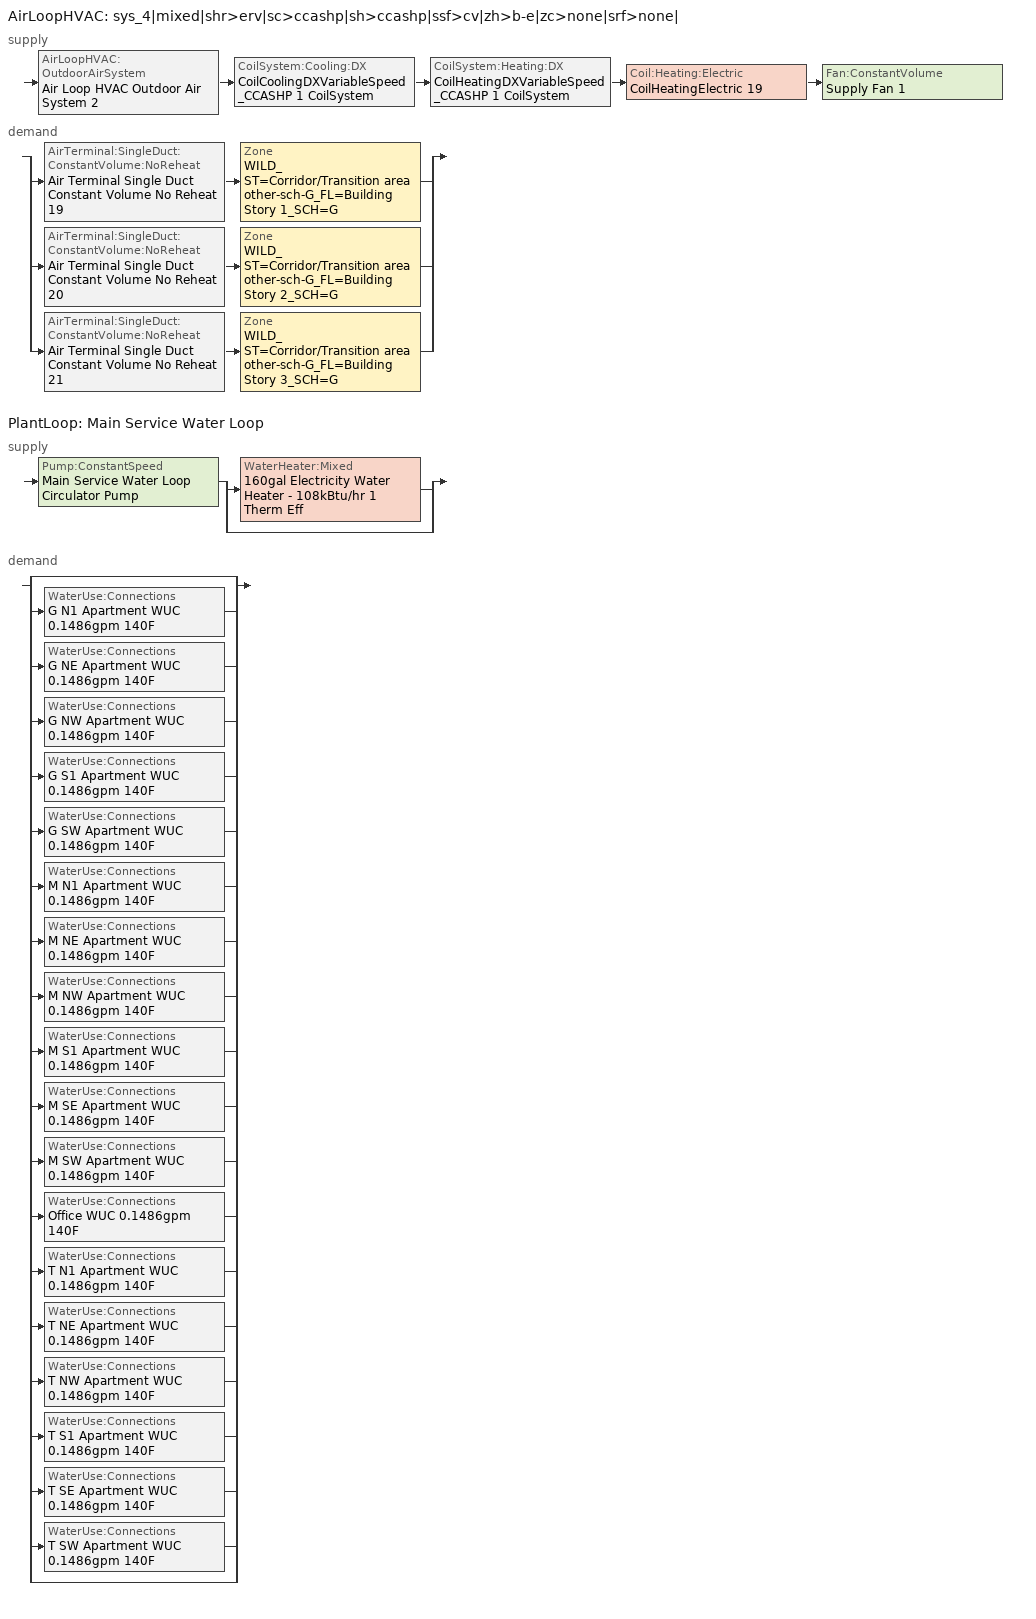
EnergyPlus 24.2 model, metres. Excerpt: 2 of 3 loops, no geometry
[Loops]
AirLoopHVAC 'sys_4|mixed|shr>erv|sc>ccashp|sh>ccashp|ssf>cv|zh>b-e|zc>none|srf>none|'
 supply: AirLoopHVAC:OutdoorAirSystem 'Air Loop HVAC Outdoor Air System 2' > CoilSystem:Cooling:DX 'CoilCoolingDXVariableSpeed_CCASHP 1 CoilSystem' > CoilSystem:Heating:DX 'CoilHeatingDXVariableSpeed_CCASHP 1 CoilSystem' > Coil:Heating:Electric 'CoilHeatingElectric 19' > Fan:ConstantVolume 'Supply Fan 1'
 demand: split
  | AirTerminal:SingleDuct:ConstantVolume:NoReheat 'Air Terminal Single Duct Constant Volume No Reheat 19' > Zone 'WILD_ST=Corridor/Transition area other-sch-G_FL=Building Story 1_SCH=G'
  | AirTerminal:SingleDuct:ConstantVolume:NoReheat 'Air Terminal Single Duct Constant Volume No Reheat 20' > Zone 'WILD_ST=Corridor/Transition area other-sch-G_FL=Building Story 2_SCH=G'
  | AirTerminal:SingleDuct:ConstantVolume:NoReheat 'Air Terminal Single Duct Constant Volume No Reheat 21' > Zone 'WILD_ST=Corridor/Transition area other-sch-G_FL=Building Story 3_SCH=G'
PlantLoop 'Main Service Water Loop'
 supply: Pump:ConstantSpeed 'Main Service Water Loop Circulator Pump' > split
  | WaterHeater:Mixed '160gal Electricity Water Heater - 108kBtu/hr 1 Therm Eff'
  | bypass
 demand: split
  | bypass
  | WaterUse:Connections 'G N1 Apartment WUC 0.1486gpm 140F'
  | WaterUse:Connections 'G NE Apartment WUC 0.1486gpm 140F'
  | WaterUse:Connections 'G NW Apartment WUC 0.1486gpm 140F'
  | WaterUse:Connections 'G S1 Apartment WUC 0.1486gpm 140F'
  | WaterUse:Connections 'G SW Apartment WUC 0.1486gpm 140F'
  | WaterUse:Connections 'M N1 Apartment WUC 0.1486gpm 140F'
  | WaterUse:Connections 'M NE Apartment WUC 0.1486gpm 140F'
  | WaterUse:Connections 'M NW Apartment WUC 0.1486gpm 140F'
  | WaterUse:Connections 'M S1 Apartment WUC 0.1486gpm 140F'
  | WaterUse:Connections 'M SE Apartment WUC 0.1486gpm 140F'
  | WaterUse:Connections 'M SW Apartment WUC 0.1486gpm 140F'
  | WaterUse:Connections 'Office WUC 0.1486gpm 140F'
  | WaterUse:Connections 'T N1 Apartment WUC 0.1486gpm 140F'
  | WaterUse:Connections 'T NE Apartment WUC 0.1486gpm 140F'
  | WaterUse:Connections 'T NW Apartment WUC 0.1486gpm 140F'
  | WaterUse:Connections 'T S1 Apartment WUC 0.1486gpm 140F'
  | WaterUse:Connections 'T SE Apartment WUC 0.1486gpm 140F'
  | WaterUse:Connections 'T SW Apartment WUC 0.1486gpm 140F'
  | bypass
[ZoneControl:Thermostat] Temperature Difference Between Cutout And Setpoint {deltaC}=0
Name | Zone or ZoneList | Control Type Schedule | Control 1
WILD_ST=Corridor/Transition area other-sch-G_FL=Building Story 1_SCH=G Thermostat | WILD_ST=Corridor/Transition area other-sch-G_FL=Building Story 1_SCH=G | WILD_ST=Corridor/Transition area other-sch-G_FL=Building Story 1_SCH=G Thermostat Schedule | Space Function Corridor/Transition area other-sch-G Thermostat 7
WILD_ST=Corridor/Transition area other-sch-G_FL=Building Story 2_SCH=G Thermostat | WILD_ST=Corridor/Transition area other-sch-G_FL=Building Story 2_SCH=G | WILD_ST=Corridor/Transition area other-sch-G_FL=Building Story 2_SCH=G Thermostat Schedule | Space Function Corridor/Transition area other-sch-G Thermostat 9
WILD_ST=Corridor/Transition area other-sch-G_FL=Building Story 3_SCH=G Thermostat | WILD_ST=Corridor/Transition area other-sch-G_FL=Building Story 3_SCH=G | WILD_ST=Corridor/Transition area other-sch-G_FL=Building Story 3_SCH=G Thermostat Schedule | Space Function Corridor/Transition area other-sch-G Thermostat 8
[ThermostatSetpoint:DualSetpoint] Heating Setpoint Temperature Schedule=NECB-G-Thermostat Setpoint-Heating; Cooling Setpoint Temperature Schedule=NECB-G-Thermostat Setpoint-Cooling
Space Function Corridor/Transition area other-sch-G Thermostat 7; Space Function Corridor/Transition area other-sch-G Thermostat 9; Space Function Corridor/Transition area other-sch-G Thermostat 8
[AirTerminal:SingleDuct:ConstantVolume:NoReheat] Availability Schedule=Always On Discrete; Maximum Air Flow Rate {m3/s}=AutoSize
Air Terminal Single Duct Constant Volume No Reheat 19; Air Terminal Single Duct Constant Volume No Reheat 20; Air Terminal Single Duct Constant Volume No Reheat 21
[Coil:Heating:Electric]
CoilHeatingElectric 19: Availability Schedule=Always On Discrete; Efficiency=1; Nominal Capacity {W}=Autosize
[ZoneHVAC:Baseboard:Convective:Electric] Availability Schedule=Always On Discrete; Heating Design Capacity {W}=Autosize; Efficiency=1
ZoneHVACBaseboardConvectiveElectric 18; ZoneHVACBaseboardConvectiveElectric 19; ZoneHVACBaseboardConvectiveElectric 20
[Zone equipment]
WILD_ST=Corridor/Transition area other-sch-G_FL=Building Story 1_SCH=G: Air Terminal Single Duct Constant Volume No Reheat 19, ZoneHVACBaseboardConvectiveElectric 18
WILD_ST=Corridor/Transition area other-sch-G_FL=Building Story 2_SCH=G: Air Terminal Single Duct Constant Volume No Reheat 20, ZoneHVACBaseboardConvectiveElectric 19
WILD_ST=Corridor/Transition area other-sch-G_FL=Building Story 3_SCH=G: Air Terminal Single Duct Constant Volume No Reheat 21, ZoneHVACBaseboardConvectiveElectric 20
[Sizing:Zone] Zone Cooling Design Supply Air Temperature Input Method=TemperatureDifference; Zone Cooling Design Supply Air Temperature {C}=13; Zone Cooling Design Supply Air Temperature Difference {deltaC}=11; Zone Heating Design Supply Air Temperature Input Method=TemperatureDifference; Zone Heating Design Supply Air Temperature {C}=43; Zone Heating Design Supply Air Temperature Difference {deltaC}=21; Zone Cooling Design Supply Air Humidity Ratio {kgWater/kgDryAir}=0.0085; Zone Heating Design Supply Air Humidity Ratio {kgWater/kgDryAir}=0.008; Zone Heating Sizing Factor=1.3; Zone Cooling Sizing Factor=1.1; Cooling Design Air Flow Method=DesignDay; Cooling Design Air Flow Rate {m3/s}=0; Cooling Minimum Air Flow per Zone Floor Area {m3/s-m2}=0.000762; Cooling Minimum Air Flow {m3/s}=0; Cooling Minimum Air Flow Fraction=0; Heating Design Air Flow Method=DesignDay; Heating Design Air Flow Rate {m3/s}=0; Heating Maximum Air Flow per Zone Floor Area {m3/s-m2}=0.002032; Heating Maximum Air Flow {m3/s}=0.141576; Heating Maximum Air Flow Fraction=0.3; Account for Dedicated Outdoor Air System=No; Zone Load Sizing Method=Sensible Load Only No Latent Load; Zone Latent Cooling Design Supply Air Humidity Ratio Input Method=HumidityRatioDifference; Zone Cooling Design Supply Air Humidity Ratio Difference {kgWater/kgDryAir}=0.005; Zone Latent Heating Design Supply Air Humidity Ratio Input Method=HumidityRatioDifference; Zone Humidification Design Supply Air Humidity Ratio Difference {kgWater/kgDryAir}=0.005; Type of Space Sum to Use=Coincident
Name | Design Specification Outdoor Air Object
WILD_ST=Corridor/Transition area other-sch-G_FL=Building Story 1_SCH=G | WILD_ST=Corridor/Transition area other-sch-G_FL=Building Story 1_SCH=G DSOA Space List
WILD_ST=Corridor/Transition area other-sch-G_FL=Building Story 2_SCH=G | WILD_ST=Corridor/Transition area other-sch-G_FL=Building Story 2_SCH=G DSOA Space List
WILD_ST=Corridor/Transition area other-sch-G_FL=Building Story 3_SCH=G | WILD_ST=Corridor/Transition area other-sch-G_FL=Building Story 3_SCH=G DSOA Space List
[Controller:MechanicalVentilation]
Controller Mechanical Ventilation 2: Availability Schedule=sys_4|mixed|shr>none|sc>ccashp|sh>ccashp|ssf>cv|zh>b-e|zc>none|srf>none| Occ Sch; Demand Controlled Ventilation=No; System Outdoor Air Method=ZoneSum; Zone or ZoneList Name 1=WILD_ST=Corridor/Transition area other-sch-G_FL=Building Story 1_SCH=G; Design Specification Outdoor Air Object Name 1=Space Function Corridor/Transition area other-sch-G Ventilation; Zone or ZoneList Name 2=WILD_ST=Corridor/Transition area other-sch-G_FL=Building Story 2_SCH=G; Design Specification Outdoor Air Object Name 2=Space Function Corridor/Transition area other-sch-G Ventilation; Zone or ZoneList Name 3=WILD_ST=Corridor/Transition area other-sch-G_FL=Building Story 3_SCH=G; Design Specification Outdoor Air Object Name 3=Space Function Corridor/Transition area other-sch-G Ventilation
[DesignSpecification:OutdoorAir]
Space Function Corridor/Transition area other-sch-G Ventilation: Outdoor Air Method=Sum; Outdoor Air Flow per Person {m3/s-person}=0; Outdoor Air Flow per Zone Floor Area {m3/s-m2}=0.0003048; Outdoor Air Flow per Zone {m3/s}=0; Outdoor Air Flow Air Changes per Hour {1/hr}=0
[DesignSpecification:OutdoorAir:SpaceList] Space Design Specification Outdoor Air Object Name 1=Space Function Corridor/Transition area other-sch-G Ventilation
Name | Space Name 1
WILD_ST=Corridor/Transition area other-sch-G_FL=Building Story 1_SCH=G DSOA Space List | G Corridor
WILD_ST=Corridor/Transition area other-sch-G_FL=Building Story 2_SCH=G DSOA Space List | M Corridor
WILD_ST=Corridor/Transition area other-sch-G_FL=Building Story 3_SCH=G DSOA Space List | T Corridor
[AirLoopHVAC]
sys_4|mixed|shr>erv|sc>ccashp|sh>ccashp|ssf>cv|zh>b-e|zc>none|srf>none|: Design Supply Air Flow Rate {m3/s}=AutoSize; Design Return Air Flow Fraction of Supply Air Flow=1
[Sizing:System]
sys_4|mixed|shr>erv|sc>ccashp|sh>ccashp|ssf>cv|zh>b-e|zc>none|srf>none|: Type of Load to Size On=Sensible; Design Outdoor Air Flow Rate {m3/s}=Autosize; Central Heating Maximum System Air Flow Ratio=1; Preheat Design Temperature {C}=7; Preheat Design Humidity Ratio {kgWater/kgDryAir}=0.008; Precool Design Temperature {C}=13; Precool Design Humidity Ratio {kgWater/kgDryAir}=0.008; Central Cooling Design Supply Air Temperature {C}=13; Central Heating Design Supply Air Temperature {C}=43; Type of Zone Sum to Use=NonCoincident; 100% Outdoor Air in Cooling=No; 100% Outdoor Air in Heating=No; Central Cooling Design Supply Air Humidity Ratio {kgWater/kgDryAir}=0.0085; Central Heating Design Supply Air Humidity Ratio {kgWater/kgDryAir}=0.008; Cooling Supply Air Flow Rate Method=DesignDay; Cooling Supply Air Flow Rate {m3/s}=0; Cooling Supply Air Flow Rate Per Floor Area {m3/s-m2}=0.00996765; Cooling Fraction of Autosized Cooling Supply Air Flow Rate=1; Cooling Supply Air Flow Rate Per Unit Cooling Capacity {m3/s-W}=3.94755e-05; Heating Supply Air Flow Rate Method=DesignDay; Heating Supply Air Flow Rate {m3/s}=0; Heating Supply Air Flow Rate Per Floor Area {m3/s-m2}=0.00996765; Heating Fraction of Autosized Heating Supply Air Flow Rate=1; Heating Fraction of Autosized Cooling Supply Air Flow Rate=1; Heating Supply Air Flow Rate Per Unit Heating Capacity {m3/s-W}=3.15882e-05; System Outdoor Air Method=ZoneSum; Zone Maximum Outdoor Air Fraction=1; Cooling Design Capacity Method=CoolingDesignCapacity; Cooling Design Capacity {W}=Autosize; Cooling Design Capacity Per Floor Area {W/m2}=234.7; Fraction of Autosized Cooling Design Capacity=1; Heating Design Capacity Method=HeatingDesignCapacity; Heating Design Capacity {W}=Autosize; Heating Design Capacity Per Floor Area {W/m2}=157; Fraction of Autosized Heating Design Capacity=1; Central Cooling Capacity Control Method=OnOff; Occupant Diversity=Autosize
[Controller:OutdoorAir]
Controller Outdoor Air 2: Minimum Outdoor Air Flow Rate {m3/s}=Autosize; Maximum Outdoor Air Flow Rate {m3/s}=Autosize; Economizer Control Type=NoEconomizer; Economizer Control Action Type=ModulateFlow; Economizer Maximum Limit Dry-Bulb Temperature {C}=28; Economizer Maximum Limit Enthalpy {J/kg}=64000; Economizer Minimum Limit Dry-Bulb Temperature {C}=-100; Lockout Type=NoLockout; Minimum Limit Type=FixedMinimum; Minimum Outdoor Air Schedule=sys_4|mixed|shr>none|sc>ccashp|sh>ccashp|ssf>cv|zh>b-e|zc>none|srf>none| Occ Sch; Mechanical Ventilation Controller=Controller Mechanical Ventilation 2; High Humidity Control=No; High Humidity Outdoor Air Flow Ratio=1; Control High Indoor Humidity Based on Outdoor Humidity Ratio=Yes; Heat Recovery Bypass Control Type=BypassWhenOAFlowGreaterThanMinimum; Economizer Operation Staging=InterlockedWithMechanicalCooling
[HeatExchanger:AirToAir:SensibleAndLatent]
sys_4|mixed|shr>none|sc>ccashp|sh>ccashp|ssf>cv|zh>b-e|zc>none|srf>none| ERV: Availability Schedule=Always On Discrete; Nominal Supply Air Flow Rate {m3/s}=Autosize; Sensible Effectiveness at 100% Heating Air Flow=0.5; Latent Effectiveness at 100% Heating Air Flow=0.5; Sensible Effectiveness at 100% Cooling Air Flow=0.5; Latent Effectiveness at 100% Cooling Air Flow=0.5; Nominal Electric Power {W}=88.2132; Supply Air Outlet Temperature Control=Yes; Heat Exchanger Type=Rotary; Frost Control Type=ExhaustOnly; Threshold Temperature {C}=-23.3; Initial Defrost Time Fraction=0.167; Rate of Defrost Time Fraction Increase {1/K}=1.44; Economizer Lockout=Yes; Sensible Effectiveness of Heating Air Flow Curve=sys_4|mixed|shr>none|sc>ccashp|sh>ccashp|ssf>cv|zh>b-e|zc>none|srf>none| ERV_SensHeatEff 1; Latent Effectiveness of Heating Air Flow Curve=sys_4|mixed|shr>none|sc>ccashp|sh>ccashp|ssf>cv|zh>b-e|zc>none|srf>none| ERV_LatHeatEff 1; Sensible Effectiveness of Cooling Air Flow Curve=sys_4|mixed|shr>none|sc>ccashp|sh>ccashp|ssf>cv|zh>b-e|zc>none|srf>none| ERV_SensCoolEff 1; Latent Effectiveness of Cooling Air Flow Curve=sys_4|mixed|shr>none|sc>ccashp|sh>ccashp|ssf>cv|zh>b-e|zc>none|srf>none| ERV_LatCoolEff 1
[SetpointManager:OutdoorAirPretreat]
Setpoint Manager Outdoor Air Pretreat 2: Control Variable=Temperature; Minimum Setpoint Temperature {C}=-99; Maximum Setpoint Temperature {C}=99; Minimum Setpoint Humidity Ratio {kgWater/kgDryAir}=1e-05; Maximum Setpoint Humidity Ratio {kgWater/kgDryAir}=1; Setpoint Node or NodeList=sys_4|mixed|shr>none|sc>ccashp|sh>ccashp|ssf>cv|zh>b-e|zc>none|srf>none| ERV Primary Outlet Air Node
[SetpointManager:MixedAir] Control Variable=Temperature
Name | Setpoint Node or NodeList
sys_4|mixed|shr>erv|sc>ccashp|sh>ccashp|ssf>cv|zh>b-e|zc>none|srf>none| Mixed Air Node OS Default SPM | sys_4|mixed|shr>erv|sc>ccashp|sh>ccashp|ssf>cv|zh>b-e|zc>none|srf>none| Mixed Air Node
CoilCoolingDXVariableSpeed_CCASHP 1 Outlet Air Node OS Default SPM | CoilCoolingDXVariableSpeed_CCASHP 1 Outlet Air Node
CoilHeatingDXVariableSpeed_CCASHP 1 Outlet Air Node OS Default SPM | CoilHeatingDXVariableSpeed_CCASHP 1 Outlet Air Node
CoilHeatingElectric 19 Outlet Air Node OS Default SPM | CoilHeatingElectric 19 Outlet Air Node
[CoilSystem:Cooling:DX]
CoilCoolingDXVariableSpeed_CCASHP 1 CoilSystem: Cooling Coil=CoilCoolingDXVariableSpeed_CCASHP 1
[Coil:Cooling:DX:VariableSpeed]
CoilCoolingDXVariableSpeed_CCASHP 1: Number of Speeds=1; Nominal Speed Level=1; Gross Rated Total Cooling Capacity At Selected Nominal Speed Level {W}=11054.5; Rated Air Flow Rate At Selected Nominal Speed Level {m3/s}=AutoSize; Nominal Time for Condensate to Begin Leaving the Coil {s}=0; Initial Moisture Evaporation Rate Divided by Steady-State AC Latent Capacity=0; Maximum Cycling Rate {cycles/hr}=2.5; Latent Capacity Time Constant {s}=60; Fan Delay Time {s}=60; Energy Part Load Fraction Curve=Mitsubishi Hyper Heating VRF Outdoor Unit CPLFFPLR curve; Condenser Type=AirCooled; Evaporative Condenser Pump Rated Power Consumption {W}=0; Crankcase Heater Capacity {W}=1e-06; Maximum Outdoor Dry-Bulb Temperature for Crankcase Heater Operation {C}=10; Minimum Outdoor Dry-Bulb Temperature for Compressor Operation {C}=-25; Basin Heater Capacity {W/K}=0; Basin Heater Setpoint Temperature {C}=2; Speed Reference Unit Gross Rated Total Cooling Capacity 1 {W}=8914.19; Speed Reference Unit Gross Rated Sensible Heat Ratio 1=0.79; Speed Reference Unit Gross Rated Cooling COP 1 {W/W}=3.93; Speed Reference Unit Rated Air Flow Rate 1 {m3/s}=0.944; Speed Rated Evaporator Fan Power Per Volume Flow Rate 2017 1 {W/(m3/s)}=773.3; Speed Rated Evaporator Fan Power Per Volume Flow Rate 2023 1 {W/(m3/s)}=934.4; Speed Total Cooling Capacity Function of Temperature Curve Name 1=Mitsubishi Hyper Heating VRF Outdoor Unit CCAPFT curve; Speed Total Cooling Capacity Function of Air Flow Fraction Curve Name 1=Mitsubishi Hyper Heating VRF Outdoor Unit CCAPFFF curve; Speed Energy Input Ratio Function of Temperature Curve Name 1=Mitsubishi Hyper Heating VRF Outdoor Unit CEIRFT curve; Speed Energy Input Ratio Function of Air Flow Fraction Curve Name 1=Mitsubishi Hyper Heating VRF Outdoor Unit CEIRFFF curve
[CoilSystem:Heating:DX]
CoilHeatingDXVariableSpeed_CCASHP 1 CoilSystem: Heating Coil=CoilHeatingDXVariableSpeed_CCASHP 1
[Coil:Heating:DX:VariableSpeed]
CoilHeatingDXVariableSpeed_CCASHP 1: Number of Speeds=1; Nominal Speed Level=1; Rated Heating Capacity At Selected Nominal Speed Level {W}=11054.5; Rated Air Flow Rate At Selected Nominal Speed Level {m3/s}=AutoSize; Energy Part Load Fraction Curve=Mitsubishi Hyper Heating VRF Outdoor Unit HPLFFPLR curve; Defrost Energy Input Ratio Function of Temperature Curve=Mitsubishi Hyper Heating VRF Outdoor Unit Defrost HEIRFT curve; Minimum Outdoor Dry-Bulb Temperature for Compressor Operation {C}=-25; Maximum Outdoor Dry-Bulb Temperature for Defrost Operation {C}=5; Crankcase Heater Capacity {W}=1e-06; Maximum Outdoor Dry-Bulb Temperature for Crankcase Heater Operation {C}=10; Defrost Strategy=ReverseCycle; Defrost Control=OnDemand; Defrost Time Period Fraction=0.166667; Resistive Defrost Heater Capacity {W}=AutoSize; Speed Reference Unit Gross Rated Heating Capacity 1 {W}=9124.85; Speed Reference Unit Gross Rated Heating COP 1 {W/W}=4.21695; Speed Reference Unit Rated Air Flow Rate 1 {m3/s}=0.653; Speed Rated Supply Air Fan Power Per Volume Flow Rate 2017 1 {W/(m3/s)}=773.3; Speed Rated Supply Air Fan Power Per Volume Flow Rate 2023 1 {W/(m3/s)}=934.4; Speed Heating Capacity Function of Temperature Curve Name 1=Mitsubishi Hyper Heating VRF Outdoor Unit HCAPFT curve; Speed Total  Heating Capacity Function of Air Flow Fraction Curve Name 1=Mitsubishi Hyper Heating VRF Outdoor Unit HCAPFFF curve; Speed Energy Input Ratio Function of Temperature Curve Name 1=Mitsubishi Hyper Heating VRF Outdoor Unit HEIRFT curve; Speed Energy Input Ratio Function of Air Flow Fraction Curve Name 1=Mitsubishi Hyper Heating VRF Outdoor Unit HEIRFFF curve
[Fan:ConstantVolume]
Supply Fan 1: Availability Schedule=sys_4|mixed|shr>none|sc>ccashp|sh>ccashp|ssf>cv|zh>b-e|zc>none|srf>none| Occ Sch; Fan Total Efficiency=0.39975; Pressure Rise {Pa}=640; Maximum Flow Rate {m3/s}=AutoSize; Motor Efficiency=0.615; Motor In Airstream Fraction=1
[SetpointManager:Scheduled]
Service hot water setpoint manager: Control Variable=Temperature; Schedule=Service Water Loop Temp - 140F; Setpoint Node or NodeList=Main Service Water Loop Supply Outlet Node
[SetpointManager:SingleZone:Reheat]
Setpoint Manager Single Zone Reheat 1: Control Variable=Temperature; Minimum Supply Air Temperature {C}=13; Maximum Supply Air Temperature {C}=43; Control Zone=WILD_ST=Corridor/Transition area other-sch-G_FL=Building Story 1_SCH=G; Setpoint Node or NodeList=sys_4|mixed|shr>erv|sc>ccashp|sh>ccashp|ssf>cv|zh>b-e|zc>none|srf>none| Supply Outlet Node
[PlantLoop]
Main Service Water Loop: Fluid Type=Water; Plant Equipment Operation Scheme=Main Service Water Loop Operation Schemes; Maximum Loop Temperature {C}=60; Minimum Loop Temperature {C}=51.6667; Maximum Loop Flow Rate {m3/s}=Autosize; Minimum Loop Flow Rate {m3/s}=0; Plant Loop Volume {m3}=Autocalculate; Load Distribution Scheme=Optimal; Plant Loop Demand Calculation Scheme=SingleSetpoint; Common Pipe Simulation=None
[Sizing:Plant]
Main Service Water Loop: Loop Type=Heating; Design Loop Exit Temperature {C}=60; Loop Design Temperature Difference {deltaC}=5; Sizing Option=NonCoincident; Zone Timesteps in Averaging Window=1; Coincident Sizing Factor Mode=None
[Pump:ConstantSpeed]
Main Service Water Loop Circulator Pump: Design Flow Rate {m3/s}=Autosize; Design Pump Head {Pa}=300034; Design Power Consumption {W}=Autosize; Motor Efficiency=0.855; Fraction of Motor Inefficiencies to Fluid Stream=0; Pump Control Type=Intermittent; Design Power Sizing Method=PowerPerFlowPerPressure; Design Electric Power per Unit Flow Rate {W/(m3/s)}=348701.1; Design Shaft Power per Unit Flow Rate per Unit Head {W-s/m3-Pa}=1.28205
[WaterHeater:Mixed]
160gal Electricity Water Heater - 108kBtu/hr 1 Therm Eff: Tank Volume {m3}=0.607451; Setpoint Temperature Schedule=Service Water Loop Temp - 140F; Deadband Temperature Difference {deltaC}=2; Maximum Temperature Limit {C}=60; Heater Control Type=Cycle; Heater Maximum Capacity {W}=31739.3; Heater Ignition Minimum Flow Rate {m3/s}=0; Heater Ignition Delay {s}=0; Heater Fuel Type=Electricity; Heater Thermal Efficiency=1; Off Cycle Parasitic Fuel Consumption Rate {W}=69.4854; Off Cycle Parasitic Fuel Type=Electricity; Off Cycle Parasitic Heat Fraction to Tank=0.8; On Cycle Parasitic Fuel Consumption Rate {W}=69.4854; On Cycle Parasitic Fuel Type=Electricity; On Cycle Parasitic Heat Fraction to Tank=0; Ambient Temperature Indicator=Schedule; Ambient Temperature Schedule=Water Heater Ambient Temp Schedule 71.6F; Off Cycle Loss Coefficient to Ambient Temperature {W/K}=0.0120406; Off Cycle Loss Fraction to Zone=1; On Cycle Loss Coefficient to Ambient Temperature {W/K}=0.0120406; On Cycle Loss Fraction to Zone=1; Use Side Effectiveness=1; Source Side Effectiveness=1; Use Side Design Flow Rate {m3/s}=Autosize; Source Side Design Flow Rate {m3/s}=Autosize; Indirect Water Heating Recovery Time {hr}=1.5; Source Side Flow Control Mode=IndirectHeatPrimarySetpoint
[WaterHeater:Sizing]
160gal Electricity Water Heater - 108kBtu/hr 1 Therm Eff: Design Mode=PeakDraw; Time Storage Can Meet Peak Draw {hr}=0.538503; Time for Tank Recovery {hr}=1; Nominal Tank Volume for Autosizing Plant Connections {m3}=1
[WaterUse:Connections] Drain Water Heat Exchanger Type=None; Drain Water Heat Exchanger Destination=Plant
Name | Water Use Equipment Name 1
G N1 Apartment WUC 0.1486gpm 140F | G N1 Apartment Service Water Use 0.1486gpm 140F
G NE Apartment WUC 0.1486gpm 140F | G NE Apartment Service Water Use 0.1486gpm 140F
G NW Apartment WUC 0.1486gpm 140F | G NW Apartment Service Water Use 0.1486gpm 140F
G S1 Apartment WUC 0.1486gpm 140F | G S1 Apartment Service Water Use 0.1486gpm 140F
G SW Apartment WUC 0.1486gpm 140F | G SW Apartment Service Water Use 0.1486gpm 140F
M N1 Apartment WUC 0.1486gpm 140F | M N1 Apartment Service Water Use 0.1486gpm 140F
M NE Apartment WUC 0.1486gpm 140F | M NE Apartment Service Water Use 0.1486gpm 140F
M NW Apartment WUC 0.1486gpm 140F | M NW Apartment Service Water Use 0.1486gpm 140F
M S1 Apartment WUC 0.1486gpm 140F | M S1 Apartment Service Water Use 0.1486gpm 140F
M SE Apartment WUC 0.1486gpm 140F | M SE Apartment Service Water Use 0.1486gpm 140F
M SW Apartment WUC 0.1486gpm 140F | M SW Apartment Service Water Use 0.1486gpm 140F
Office WUC 0.1486gpm 140F | Office Service Water Use 0.1486gpm 140F
T N1 Apartment WUC 0.1486gpm 140F | T N1 Apartment Service Water Use 0.1486gpm 140F
T NE Apartment WUC 0.1486gpm 140F | T NE Apartment Service Water Use 0.1486gpm 140F
T NW Apartment WUC 0.1486gpm 140F | T NW Apartment Service Water Use 0.1486gpm 140F
T S1 Apartment WUC 0.1486gpm 140F | T S1 Apartment Service Water Use 0.1486gpm 140F
T SE Apartment WUC 0.1486gpm 140F | T SE Apartment Service Water Use 0.1486gpm 140F
T SW Apartment WUC 0.1486gpm 140F | T SW Apartment Service Water Use 0.1486gpm 140F
[WaterUse:Equipment] Peak Flow Rate {m3/s}=9.37425e-06; Flow Rate Fraction Schedule=NECB-G-Service Water Heating; Target Temperature Schedule=Mixed Water At Faucet Temp - 140F; Sensible Fraction Schedule=Fraction Sensible - 0.2; Latent Fraction Schedule=Fraction Latent - 0.05
Name | Zone
G N1 Apartment Service Water Use 0.1486gpm 140F | DU_BT=Space Function_ST=Dwelling units general_FL=Building Story 1_SCHG 10
G NE Apartment Service Water Use 0.1486gpm 140F | DU_BT=Space Function_ST=Dwelling units general_FL=Building Story 1_SCHG
G NW Apartment Service Water Use 0.1486gpm 140F | DU_BT=Space Function_ST=Dwelling units general_FL=Building Story 1_SCHG 8
G S1 Apartment Service Water Use 0.1486gpm 140F | DU_BT=Space Function_ST=Dwelling units general_FL=Building Story 1_SCHG 11
G SW Apartment Service Water Use 0.1486gpm 140F | DU_BT=Space Function_ST=Dwelling units general_FL=Building Story 1_SCHG 9
M N1 Apartment Service Water Use 0.1486gpm 140F | DU_BT=Space Function_ST=Dwelling units general_FL=Building Story 2_SCHG
M NE Apartment Service Water Use 0.1486gpm 140F | DU_BT=Space Function_ST=Dwelling units general_FL=Building Story 2_SCHG 12
M NW Apartment Service Water Use 0.1486gpm 140F | DU_BT=Space Function_ST=Dwelling units general_FL=Building Story 2_SCHG 8
M S1 Apartment Service Water Use 0.1486gpm 140F | DU_BT=Space Function_ST=Dwelling units general_FL=Building Story 2_SCHG 11
M SE Apartment Service Water Use 0.1486gpm 140F | DU_BT=Space Function_ST=Dwelling units general_FL=Building Story 2_SCHG 9
M SW Apartment Service Water Use 0.1486gpm 140F | DU_BT=Space Function_ST=Dwelling units general_FL=Building Story 2_SCHG 10
Office Service Water Use 0.1486gpm 140F | DU_BT=Space Function_ST=Dwelling units general_FL=Building Story 1_SCHG 7
T N1 Apartment Service Water Use 0.1486gpm 140F | DU_BT=Space Function_ST=Dwelling units general_FL=Building Story 3_SCHG 11
T NE Apartment Service Water Use 0.1486gpm 140F | DU_BT=Space Function_ST=Dwelling units general_FL=Building Story 3_SCHG 9
T NW Apartment Service Water Use 0.1486gpm 140F | DU_BT=Space Function_ST=Dwelling units general_FL=Building Story 3_SCHG 12
T S1 Apartment Service Water Use 0.1486gpm 140F | DU_BT=Space Function_ST=Dwelling units general_FL=Building Story 3_SCHG
T SE Apartment Service Water Use 0.1486gpm 140F | DU_BT=Space Function_ST=Dwelling units general_FL=Building Story 3_SCHG 8
T SW Apartment Service Water Use 0.1486gpm 140F | DU_BT=Space Function_ST=Dwelling units general_FL=Building Story 3_SCHG 10
[PlantEquipmentOperationSchemes]
Main Service Water Loop Operation Schemes: Control Scheme Object Type 1=PlantEquipmentOperation:HeatingLoad; Control Scheme Name 1=Main Service Water Loop Heating Operation Scheme; Control Scheme Schedule Name 1=Always On Discrete
[PlantEquipmentOperation:HeatingLoad]
Main Service Water Loop Heating Operation Scheme: Load Range Lower Limit 1 {W}=0; Load Range Upper Limit 1 {W}=1000000000; Range Equipment List Name 1=Main Service Water Loop Heating Equipment List
[PlantEquipmentList]
Main Service Water Loop Heating Equipment List: WaterHeater:Mixed, 160gal Electricity Water Heater - 108kBtu/hr 1 Therm Eff
[Schedule:Day:Interval]
NECB-G-Thermostat Setpoint-Heating Sun|Hol Day; NECB-G-Thermostat Setpoint-Heating Default|Wkdy Day; NECB-G-Thermostat Setpoint-Heating Sat Day; NECB-G-Thermostat Setpoint-Heating Default: No, 01:00, 22, 07:00, 18, 08:00, 20, 24:00, 22
NECB-G-Thermostat Setpoint-Cooling Sun|Hol Day; NECB-G-Thermostat Setpoint-Cooling Default|Wkdy Day; NECB-G-Thermostat Setpoint-Cooling Sat Day; NECB-G-Thermostat Setpoint-Cooling Default: No, 24:00, 24
Schedule Day 12; sys_4|mixed|shr>none|sc>ccashp|sh>ccashp|ssf>cv|zh>b-e|zc>none|srf>none| Occ Sch Default; Schedule Day 11; sys_4|mixed|shr>none|sc>ccashp|sh>ccashp|ssf>cv|zh>b-e|zc>none|srf>none| Occ Sch Summer Design Day; sys_4|mixed|shr>none|sc>ccashp|sh>ccashp|ssf>cv|zh>b-e|zc>none|srf>none| Occ Sch Winter Design Day: No, 24:00, 1
Fraction Latent - 0.05 Default: No, 24:00, 0.05
Fraction Sensible - 0.2 Default: No, 24:00, 0.2
Mixed Water At Faucet Temp - 140F Default; Service Water Loop Temp - 140F Default: No, 24:00, 60
NECB-G-Service Water Heating Default; NECB-G-Service Water Heating Default|Wkdy Day: No, 01:00, 0.1, 06:00, 0.05, 07:00, 0.2, 08:00, 0.8, 09:00, 0.7, 10:00, 0.5, 11:00, 0.4, 14:00, 0.2, 15:00, 0.3, 17:00, 0.5, 19:00, 0.7, 21:00, 0.4, 23:00, 0.2, 24:00, 0.1
NECB-G-Service Water Heating Sat Day: No, 01:00, 0.1, 07:00, 0.05, 08:00, 0.2, 11:00, 0.5, 15:00, 0.3, 16:00, 0.7, 17:00, 0.9, 19:00, 0.7, 20:00, 0.6, 21:00, 0.5, 22:00, 0.4, 23:00, 0.3, 24:00, 0.2
NECB-G-Service Water Heating Sun|Hol Day: No, 01:00, 0.1, 08:00, 0.05, 09:00, 0.2, 11:00, 0.3, 13:00, 0.2, 14:00, 0.3, 15:00, 0.4, 16:00, 0.5, 17:00, 0.6, 18:00, 0.7, 19:00, 0.4, 20:00, 0.3, 24:00, 0.2
Water Heater Ambient Temp Schedule 71.6F Default: No, 24:00, 22
[Schedule:Week:Daily]
NECB-G-Thermostat Setpoint-Heating Week Rule - Jan1-Dec31: NECB-G-Thermostat Setpoint-Heating Sun|Hol Day, NECB-G-Thermostat Setpoint-Heating Default|Wkdy Day, NECB-G-Thermostat Setpoint-Heating Default|Wkdy Day, NECB-G-Thermostat Setpoint-Heating Default|Wkdy Day, NECB-G-Thermostat Setpoint-Heating Default|Wkdy Day, NECB-G-Thermostat Setpoint-Heating Default|Wkdy Day, NECB-G-Thermostat Setpoint-Heating Sat Day, NECB-G-Thermostat Setpoint-Heating Default, NECB-G-Thermostat Setpoint-Heating Default, NECB-G-Thermostat Setpoint-Heating Default, NECB-G-Thermostat Setpoint-Heating Default, NECB-G-Thermostat Setpoint-Heating Default
NECB-G-Thermostat Setpoint-Cooling Week Rule - Jan1-Dec31: NECB-G-Thermostat Setpoint-Cooling Sun|Hol Day, NECB-G-Thermostat Setpoint-Cooling Default|Wkdy Day, NECB-G-Thermostat Setpoint-Cooling Default|Wkdy Day, NECB-G-Thermostat Setpoint-Cooling Default|Wkdy Day, NECB-G-Thermostat Setpoint-Cooling Default|Wkdy Day, NECB-G-Thermostat Setpoint-Cooling Default|Wkdy Day, NECB-G-Thermostat Setpoint-Cooling Sat Day, NECB-G-Thermostat Setpoint-Cooling Default, NECB-G-Thermostat Setpoint-Cooling Default, NECB-G-Thermostat Setpoint-Cooling Default, NECB-G-Thermostat Setpoint-Cooling Default, NECB-G-Thermostat Setpoint-Cooling Default
sys_4|mixed|shr>none|sc>ccashp|sh>ccashp|ssf>cv|zh>b-e|zc>none|srf>none| Occ Sch Week Rule - Jan1-Dec31: Schedule Day 12, sys_4|mixed|shr>none|sc>ccashp|sh>ccashp|ssf>cv|zh>b-e|zc>none|srf>none| Occ Sch Default, sys_4|mixed|shr>none|sc>ccashp|sh>ccashp|ssf>cv|zh>b-e|zc>none|srf>none| Occ Sch Default, sys_4|mixed|shr>none|sc>ccashp|sh>ccashp|ssf>cv|zh>b-e|zc>none|srf>none| Occ Sch Default, sys_4|mixed|shr>none|sc>ccashp|sh>ccashp|ssf>cv|zh>b-e|zc>none|srf>none| Occ Sch Default, sys_4|mixed|shr>none|sc>ccashp|sh>ccashp|ssf>cv|zh>b-e|zc>none|srf>none| Occ Sch Default, Schedule Day 11, sys_4|mixed|shr>none|sc>ccashp|sh>ccashp|ssf>cv|zh>b-e|zc>none|srf>none| Occ Sch Default, sys_4|mixed|shr>none|sc>ccashp|sh>ccashp|ssf>cv|zh>b-e|zc>none|srf>none| Occ Sch Summer Design Day, sys_4|mixed|shr>none|sc>ccashp|sh>ccashp|ssf>cv|zh>b-e|zc>none|srf>none| Occ Sch Winter Design Day, sys_4|mixed|shr>none|sc>ccashp|sh>ccashp|ssf>cv|zh>b-e|zc>none|srf>none| Occ Sch Default, sys_4|mixed|shr>none|sc>ccashp|sh>ccashp|ssf>cv|zh>b-e|zc>none|srf>none| Occ Sch Default
Fraction Latent - 0.05 Week Rule - Jan1-Dec31: Fraction Latent - 0.05 Default, Fraction Latent - 0.05 Default, Fraction Latent - 0.05 Default, Fraction Latent - 0.05 Default, Fraction Latent - 0.05 Default, Fraction Latent - 0.05 Default, Fraction Latent - 0.05 Default, Fraction Latent - 0.05 Default, Fraction Latent - 0.05 Default, Fraction Latent - 0.05 Default, Fraction Latent - 0.05 Default, Fraction Latent - 0.05 Default
Fraction Sensible - 0.2 Week Rule - Jan1-Dec31: Fraction Sensible - 0.2 Default, Fraction Sensible - 0.2 Default, Fraction Sensible - 0.2 Default, Fraction Sensible - 0.2 Default, Fraction Sensible - 0.2 Default, Fraction Sensible - 0.2 Default, Fraction Sensible - 0.2 Default, Fraction Sensible - 0.2 Default, Fraction Sensible - 0.2 Default, Fraction Sensible - 0.2 Default, Fraction Sensible - 0.2 Default, Fraction Sensible - 0.2 Default
Mixed Water At Faucet Temp - 140F Week Rule - Jan1-Dec31: Mixed Water At Faucet Temp - 140F Default, Mixed Water At Faucet Temp - 140F Default, Mixed Water At Faucet Temp - 140F Default, Mixed Water At Faucet Temp - 140F Default, Mixed Water At Faucet Temp - 140F Default, Mixed Water At Faucet Temp - 140F Default, Mixed Water At Faucet Temp - 140F Default, Mixed Water At Faucet Temp - 140F Default, Mixed Water At Faucet Temp - 140F Default, Mixed Water At Faucet Temp - 140F Default, Mixed Water At Faucet Temp - 140F Default, Mixed Water At Faucet Temp - 140F Default
NECB-G-Service Water Heating Week Rule - Jan1-Dec31: NECB-G-Service Water Heating Sun|Hol Day, NECB-G-Service Water Heating Default|Wkdy Day, NECB-G-Service Water Heating Default|Wkdy Day, NECB-G-Service Water Heating Default|Wkdy Day, NECB-G-Service Water Heating Default|Wkdy Day, NECB-G-Service Water Heating Default|Wkdy Day, NECB-G-Service Water Heating Sat Day, NECB-G-Service Water Heating Default, NECB-G-Service Water Heating Default, NECB-G-Service Water Heating Default, NECB-G-Service Water Heating Default, NECB-G-Service Water Heating Default
Service Water Loop Temp - 140F Week Rule - Jan1-Dec31: Service Water Loop Temp - 140F Default, Service Water Loop Temp - 140F Default, Service Water Loop Temp - 140F Default, Service Water Loop Temp - 140F Default, Service Water Loop Temp - 140F Default, Service Water Loop Temp - 140F Default, Service Water Loop Temp - 140F Default, Service Water Loop Temp - 140F Default, Service Water Loop Temp - 140F Default, Service Water Loop Temp - 140F Default, Service Water Loop Temp - 140F Default, Service Water Loop Temp - 140F Default
Water Heater Ambient Temp Schedule 71.6F Week Rule - Jan1-Dec31: Water Heater Ambient Temp Schedule 71.6F Default, Water Heater Ambient Temp Schedule 71.6F Default, Water Heater Ambient Temp Schedule 71.6F Default, Water Heater Ambient Temp Schedule 71.6F Default, Water Heater Ambient Temp Schedule 71.6F Default, Water Heater Ambient Temp Schedule 71.6F Default, Water Heater Ambient Temp Schedule 71.6F Default, Water Heater Ambient Temp Schedule 71.6F Default, Water Heater Ambient Temp Schedule 71.6F Default, Water Heater Ambient Temp Schedule 71.6F Default, Water Heater Ambient Temp Schedule 71.6F Default, Water Heater Ambient Temp Schedule 71.6F Default
[Schedule:Year]
NECB-G-Thermostat Setpoint-Heating: NECB-G-Thermostat Setpoint-Heating Week Rule - Jan1-Dec31, 1, 1, 12, 31
NECB-G-Thermostat Setpoint-Cooling: NECB-G-Thermostat Setpoint-Cooling Week Rule - Jan1-Dec31, 1, 1, 12, 31
sys_4|mixed|shr>none|sc>ccashp|sh>ccashp|ssf>cv|zh>b-e|zc>none|srf>none| Occ Sch: sys_4|mixed|shr>none|sc>ccashp|sh>ccashp|ssf>cv|zh>b-e|zc>none|srf>none| Occ Sch Week Rule - Jan1-Dec31, 1, 1, 12, 31
Fraction Latent - 0.05: Fraction Latent - 0.05 Week Rule - Jan1-Dec31, 1, 1, 12, 31
Fraction Sensible - 0.2: Fraction Sensible - 0.2 Week Rule - Jan1-Dec31, 1, 1, 12, 31
Mixed Water At Faucet Temp - 140F: Mixed Water At Faucet Temp - 140F Week Rule - Jan1-Dec31, 1, 1, 12, 31
NECB-G-Service Water Heating: NECB-G-Service Water Heating Week Rule - Jan1-Dec31, 1, 1, 12, 31
Service Water Loop Temp - 140F: Service Water Loop Temp - 140F Week Rule - Jan1-Dec31, 1, 1, 12, 31
Water Heater Ambient Temp Schedule 71.6F: Water Heater Ambient Temp Schedule 71.6F Week Rule - Jan1-Dec31, 1, 1, 12, 31
[Schedule:Compact]
WILD_ST=Corridor/Transition area other-sch-G_FL=Building Story 1_SCH=G Thermostat Schedule; WILD_ST=Corridor/Transition area other-sch-G_FL=Building Story 2_SCH=G Thermostat Schedule; WILD_ST=Corridor/Transition area other-sch-G_FL=Building Story 3_SCH=G Thermostat Schedule: Through: 12/31, For: AllDays, Until: 24:00, 4
[Schedule:Constant]
Always On Discrete: Hourly Value=1
[Curve:Biquadratic] Minimum Value of x {BasedOnField A2}=15
Name | Coefficient1 Constant | Coefficient2 x | Coefficient3 x**2 | Coefficient4 y | Coefficient5 y**2 | Coefficient6 x*y | Maximum Value of x {BasedOnField A2} | Minimum Value of y {BasedOnField A3} | Maximum Value of y {BasedOnField A3}
Mitsubishi Hyper Heating VRF Outdoor Unit CCAPFT curve | 0.041806 | 0.0640406 | -0.000556932 | 0.00840778 | -0.00010814 | -0.000333479 | 24 | -5 | 43
Mitsubishi Hyper Heating VRF Outdoor Unit CEIRFT curve | 1.51115 | -0.0599811 | 0.000969596 | -0.00845921 | 0.000389855 | 0.000125837 | 24 | -5 | 43
Mitsubishi Hyper Heating VRF Outdoor Unit HCAPFT curve | 1.04243 | 0.0320234 | -0.00158028 | 0.0255781 | -0.000168303 | -0.00103771 | 27.2 | -25 | 15
Mitsubishi Hyper Heating VRF Outdoor Unit HEIRFT curve | 1.2246 | 0.0053626 | -0.000269902 | -0.0415824 | 0.000500483 | 0.000352842 | 27.2 | -25 | 15
[Curve:Quadratic] Coefficient3 x**2=0
Name | Coefficient1 Constant | Coefficient2 x | Minimum Value of x {BasedOnField A2} | Maximum Value of x {BasedOnField A2}
Mitsubishi Hyper Heating VRF Outdoor Unit CCAPFFF curve; Mitsubishi Hyper Heating VRF Outdoor Unit HCAPFFF curve | 0.8 | 0.2 | 0.5 | 1.5
Mitsubishi Hyper Heating VRF Outdoor Unit CEIRFFF curve; Mitsubishi Hyper Heating VRF Outdoor Unit HEIRFFF curve | 1 | 0 | 0 | 1
[Table:Lookup]
Mitsubishi Hyper Heating VRF Outdoor Unit CPLFFPLR curve: Mitsubishi Hyper Heating VRF Outdoor Unit CPLFFPLR curve Independent Variable List, None, 1, Dimensionless, 0, 0, 0, 0, 0, 0, 0, 0, 0, 0
Mitsubishi Hyper Heating VRF Outdoor Unit HPLFFPLR curve: Mitsubishi Hyper Heating VRF Outdoor Unit HPLFFPLR curve Independent Variable List, None, 1, Dimensionless, 0, 0, 0, 0, 0, 0, 0, 0, 0
Mitsubishi Hyper Heating VRF Outdoor Unit Defrost HEIRFT curve: Mitsubishi Hyper Heating VRF Outdoor Unit Defrost HEIRFT curve Independent Variable List, None, 1, Dimensionless, 1, 1, 1, 1, 1, 1, 1, 1, 1, 1, 1, 1, 1, 1, 1, 1, 1, 1, 1, 1, 1, 1
sys_4|mixed|shr>none|sc>ccashp|sh>ccashp|ssf>cv|zh>b-e|zc>none|srf>none| ERV_SensHeatEff 1: sys_4|mixed|shr>none|sc>ccashp|sh>ccashp|ssf>cv|zh>b-e|zc>none|srf>none| ERV_SensHeatEff 1 Independent Variable List, DivisorOnly, 0.5, 0, 10, Dimensionless, 0.5, 0.5
sys_4|mixed|shr>none|sc>ccashp|sh>ccashp|ssf>cv|zh>b-e|zc>none|srf>none| ERV_LatHeatEff 1: sys_4|mixed|shr>none|sc>ccashp|sh>ccashp|ssf>cv|zh>b-e|zc>none|srf>none| ERV_LatHeatEff 1 Independent Variable List, DivisorOnly, 0.5, 0, 10, Dimensionless, 0.5, 0.5
sys_4|mixed|shr>none|sc>ccashp|sh>ccashp|ssf>cv|zh>b-e|zc>none|srf>none| ERV_SensCoolEff 1: sys_4|mixed|shr>none|sc>ccashp|sh>ccashp|ssf>cv|zh>b-e|zc>none|srf>none| ERV_SensCoolEff 1 Independent Variable List, DivisorOnly, 0.5, 0, 10, Dimensionless, 0.5, 0.5
sys_4|mixed|shr>none|sc>ccashp|sh>ccashp|ssf>cv|zh>b-e|zc>none|srf>none| ERV_LatCoolEff 1: sys_4|mixed|shr>none|sc>ccashp|sh>ccashp|ssf>cv|zh>b-e|zc>none|srf>none| ERV_LatCoolEff 1 Independent Variable List, DivisorOnly, 0.5, 0, 10, Dimensionless, 0.5, 0.5
[Table:IndependentVariableList]
Mitsubishi Hyper Heating VRF Outdoor Unit CPLFFPLR curve Independent Variable List: Mitsubishi Hyper Heating VRF Outdoor Unit CPLFFPLR curve_ind_1
Mitsubishi Hyper Heating VRF Outdoor Unit HPLFFPLR curve Independent Variable List: Mitsubishi Hyper Heating VRF Outdoor Unit HPLFFPLR curve_ind_1
Mitsubishi Hyper Heating VRF Outdoor Unit Defrost HEIRFT curve Independent Variable List: Mitsubishi Hyper Heating VRF Outdoor Unit Defrost HEIRFT curve_ind_1, Mitsubishi Hyper Heating VRF Outdoor Unit Defrost HEIRFT curve_ind_2
sys_4|mixed|shr>none|sc>ccashp|sh>ccashp|ssf>cv|zh>b-e|zc>none|srf>none| ERV_SensHeatEff 1 Independent Variable List: sys_4|mixed|shr>none|sc>ccashp|sh>ccashp|ssf>cv|zh>b-e|zc>none|srf>none| ERV_SensibleHeating_IndependentVariable
sys_4|mixed|shr>none|sc>ccashp|sh>ccashp|ssf>cv|zh>b-e|zc>none|srf>none| ERV_LatHeatEff 1 Independent Variable List: sys_4|mixed|shr>none|sc>ccashp|sh>ccashp|ssf>cv|zh>b-e|zc>none|srf>none| ERV_LatentHeating_IndependentVariable
sys_4|mixed|shr>none|sc>ccashp|sh>ccashp|ssf>cv|zh>b-e|zc>none|srf>none| ERV_SensCoolEff 1 Independent Variable List: sys_4|mixed|shr>none|sc>ccashp|sh>ccashp|ssf>cv|zh>b-e|zc>none|srf>none| ERV_SensibleCooling_IndependentVariable
sys_4|mixed|shr>none|sc>ccashp|sh>ccashp|ssf>cv|zh>b-e|zc>none|srf>none| ERV_LatCoolEff 1 Independent Variable List: sys_4|mixed|shr>none|sc>ccashp|sh>ccashp|ssf>cv|zh>b-e|zc>none|srf>none| ERV_LatentCooling_IndependentVariable
[Table:IndependentVariable]
Mitsubishi Hyper Heating VRF Outdoor Unit CPLFFPLR curve_ind_1: Linear, Constant, 0, 1, Dimensionless, 0.1, 0.2, 0.3, 0.4, 0.5, 0.556, 0.694, 0.833, 0.972, 1
Mitsubishi Hyper Heating VRF Outdoor Unit HPLFFPLR curve_ind_1: Linear, Constant, 0, 1, Dimensionless, 0.1, 0.2, 0.3, 0.4, 0.5, 0.555, 0.694, 0.833, 1
Mitsubishi Hyper Heating VRF Outdoor Unit Defrost HEIRFT curve_ind_1: Linear, Constant, 15, 27.2, Temperature, 15, 27.2
Mitsubishi Hyper Heating VRF Outdoor Unit Defrost HEIRFT curve_ind_2: Linear, Constant, -25, 6, Temperature, -25, -10, -8, -6, -4, -2, 0, 1, 2, 4, 6
sys_4|mixed|shr>none|sc>ccashp|sh>ccashp|ssf>cv|zh>b-e|zc>none|srf>none| ERV_SensibleHeating_IndependentVariable; sys_4|mixed|shr>none|sc>ccashp|sh>ccashp|ssf>cv|zh>b-e|zc>none|srf>none| ERV_LatentHeating_IndependentVariable; sys_4|mixed|shr>none|sc>ccashp|sh>ccashp|ssf>cv|zh>b-e|zc>none|srf>none| ERV_SensibleCooling_IndependentVariable; sys_4|mixed|shr>none|sc>ccashp|sh>ccashp|ssf>cv|zh>b-e|zc>none|srf>none| ERV_LatentCooling_IndependentVariable: Linear, Linear, 0, 10, Dimensionless, 0.75, 1
